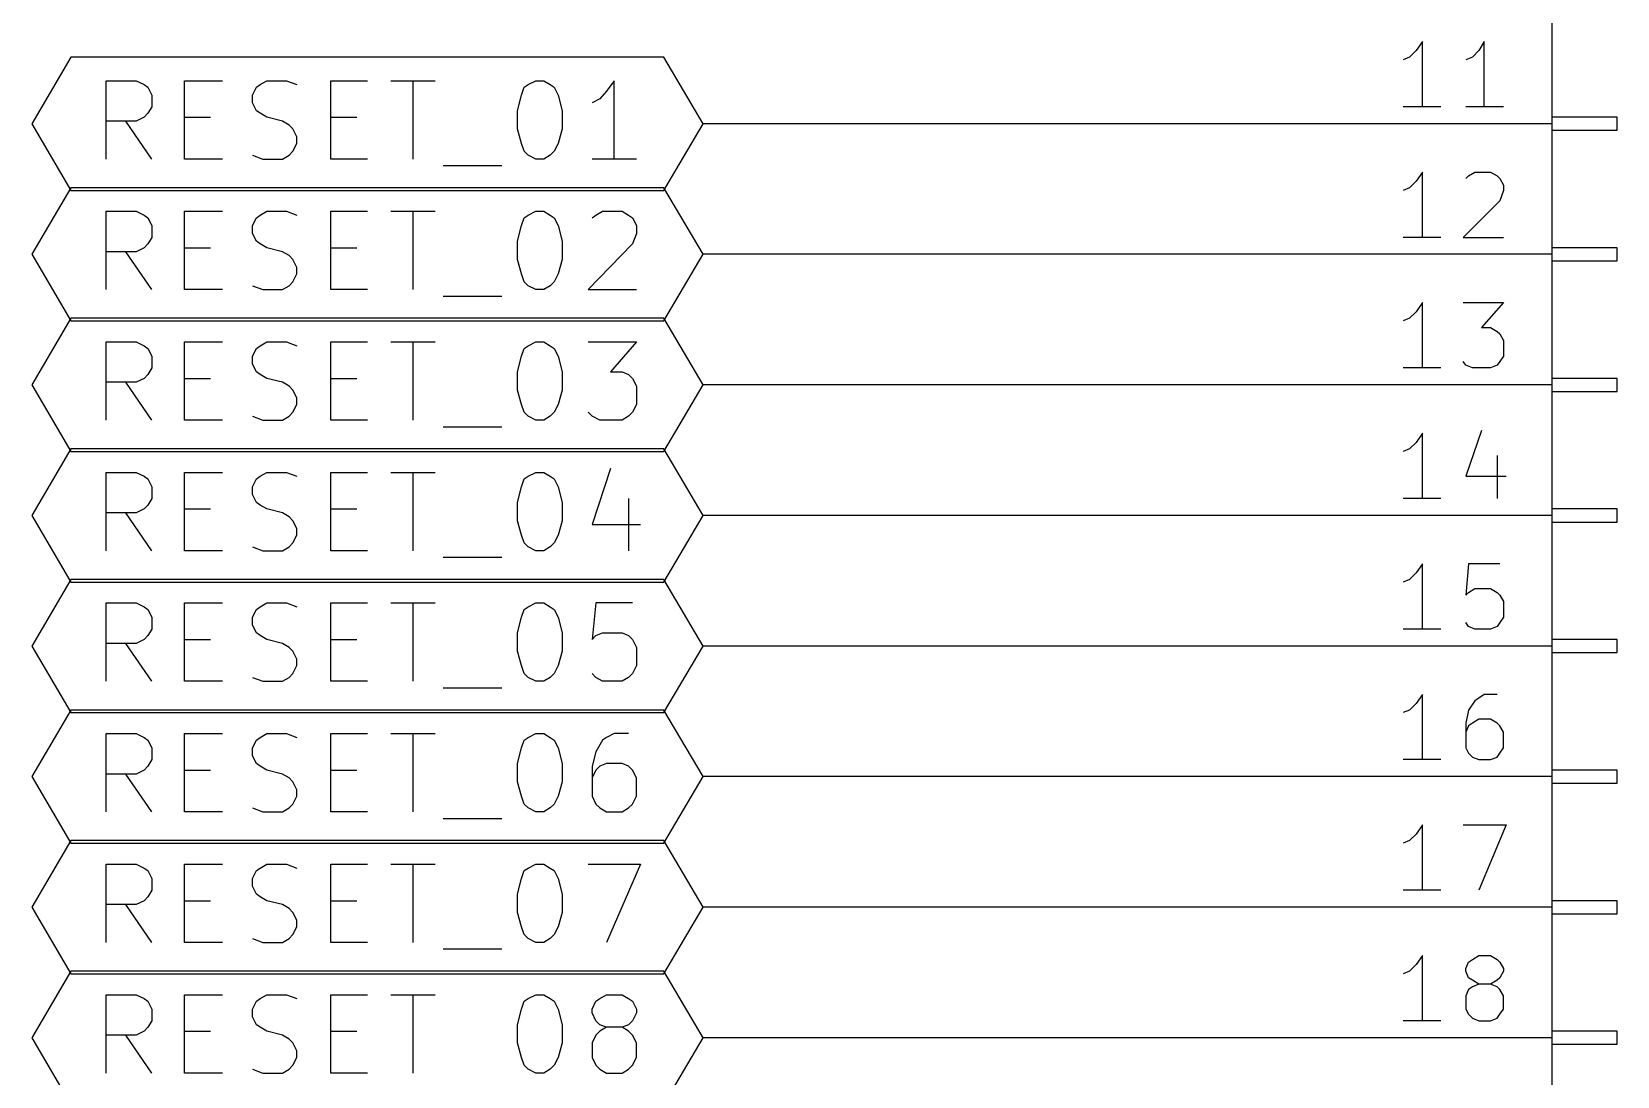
# Model space of a CAD drawing. Extents: x 10 to 287, y -200 to -10.
# Drawn here: x 129.18 to 160.02, y -82.03 to -61.71 of the extents above; entities that cross this region are included whole.
import ezdxf

# ---------------------------------------------------------------- set-up
doc = ezdxf.new("R2010")
doc.units = 0
doc.header["$MEASUREMENT"] = 0
for name, color, linetype in [('GREEN2', 3, 'CONTINUOUS'), ('LYELLOW', 51, 'CONTINUOUS'), ('RED2', 1, 'CONTINUOUS')]:
    doc.layers.add(name, color=color, linetype=linetype)

msp = doc.modelspace()

# ---------------------------------------------------------------- linework, layer by layer
at = {"layer": 'GREEN2', "linetype": 'CONTINUOUS'}
for p, q in [((154.94, -63.5), (142.24, -63.5)), ((154.94, -66.04), (142.24, -66.04)), ((154.94, -68.58), (142.24, -68.58)), ((154.94, -71.12), (142.24, -71.12)), ((154.94, -73.66), (142.24, -73.66)), ((154.94, -76.2), (142.24, -76.2)), ((154.94, -78.74), (142.24, -78.74)), ((154.94, -81.28), (142.24, -81.28))]:
    msp.add_line(p, q, dxfattribs=at)
at = {"layer": 'LYELLOW', "linetype": 'CONTINUOUS'}
msp.add_line((158.75, -36.83), (158.75, -100.33), dxfattribs=at)
at = {"layer": 'RED2', "linetype": 'CONTINUOUS'}
for p, q in [((158.75, -36.83), (158.75, -100.33)), ((156.235, -61.8998), (156.108, -62.0776)), ((156.235, -63.1698), (156.235, -61.8998)), ((157.429, -61.8998), (157.328, -62.0776)), ((157.429, -63.1698), (157.429, -61.8998)), ((129.946, -62.2046), (129.184, -63.5)), ((141.478, -62.2046), (129.946, -62.2046)), ((142.24, -63.5), (141.478, -62.2046)), ((155.981, -62.2046), (155.854, -62.2554)), ((156.108, -62.0776), (155.981, -62.2046)), ((157.201, -62.2046), (157.074, -62.2554)), ((157.328, -62.0776), (157.201, -62.2046)), ((130.632, -64.1858), (130.632, -62.6618)), ((130.632, -62.6618), (131.216, -62.6618)), ((131.216, -62.6618), (131.369, -62.738)), ((131.369, -62.738), (131.445, -62.7888)), ((131.445, -62.7888), (131.521, -62.9412)), ((132.156, -64.1858), (132.156, -62.6618)), ((132.156, -62.6618), (132.893, -62.6618)), ((133.477, -62.9412), (133.553, -62.7888)), ((133.553, -62.7888), (133.629, -62.738)), ((133.629, -62.738), (133.756, -62.6618)), ((133.756, -62.6618), (134.137, -62.6618)), ((134.137, -62.6618), (134.341, -62.738)), ((135.001, -64.1858), (135.001, -62.6618)), ((135.001, -62.6618), (135.712, -62.6618)), ((136.169, -62.6618), (137.033, -62.6618)), ((136.601, -64.1858), (136.601, -62.6618)), ((138.709, -62.9412), (138.76, -62.7888)), ((138.76, -62.7888), (138.836, -62.738)), ((138.836, -62.738), (138.989, -62.6618)), ((138.989, -62.6618), (139.141, -62.6618)), ((139.141, -62.6618), (139.268, -62.738)), ((139.268, -62.738), (139.344, -62.7888)), ((139.344, -62.7888), (139.421, -62.9412)), ((140.36, -62.865), (140.233, -63.0174)), ((140.513, -62.6618), (140.36, -62.865)), ((140.513, -64.1858), (140.513, -62.6618)), ((131.521, -63.1698), (131.445, -63.2968)), ((131.521, -62.9412), (131.521, -63.1698)), ((133.477, -63.0936), (133.477, -62.9412)), ((133.553, -63.246), (133.477, -63.0936)), ((138.633, -63.246), (138.709, -62.9412)), ((139.421, -62.9412), (139.497, -63.246)), ((140.233, -63.0174), (140.081, -63.0936)), ((156.591, -63.1698), (155.854, -63.1698)), ((157.81, -63.1698), (157.074, -63.1698)), ((129.184, -63.5), (129.946, -64.7954)), ((131.216, -63.4492), (130.632, -63.4492)), ((131.521, -64.1858), (131.013, -63.4492)), ((131.369, -63.373), (131.216, -63.4492)), ((131.445, -63.2968), (131.369, -63.373)), ((132.156, -63.373), (132.664, -63.373)), ((133.629, -63.2968), (133.553, -63.246)), ((133.756, -63.373), (133.629, -63.2968)), ((134.061, -63.4492), (133.756, -63.373)), ((134.188, -63.5254), (134.061, -63.4492)), ((135.001, -63.373), (135.509, -63.373)), ((138.633, -63.6016), (138.633, -63.246)), ((139.497, -63.246), (139.497, -63.6016)), ((141.478, -64.7954), (142.24, -63.5)), ((158.75, -63.5), (154.94, -63.5)), ((158.75, -63.373), (158.75, -63.627)), ((160.02, -63.373), (158.75, -63.373)), ((160.02, -63.627), (160.02, -63.373)), ((134.264, -63.6016), (134.188, -63.5254)), ((134.341, -63.754), (134.264, -63.6016)), ((134.341, -63.881), (134.341, -63.754)), ((138.709, -63.881), (138.633, -63.6016)), ((139.497, -63.6016), (139.421, -63.881)), ((158.75, -63.627), (160.02, -63.627)), ((133.477, -64.1096), (133.68, -64.1858)), ((134.061, -64.1858), (134.188, -64.1096)), ((134.188, -64.1096), (134.264, -64.0334)), ((134.264, -64.0334), (134.341, -63.881)), ((138.76, -64.0334), (138.709, -63.881)), ((138.836, -64.1096), (138.76, -64.0334)), ((138.989, -64.1858), (138.836, -64.1096)), ((139.268, -64.1096), (139.141, -64.1858)), ((139.344, -64.0334), (139.268, -64.1096)), ((139.421, -63.881), (139.344, -64.0334)), ((132.893, -64.1858), (132.156, -64.1858)), ((133.68, -64.1858), (134.061, -64.1858)), ((135.712, -64.1858), (135.001, -64.1858)), ((137.185, -64.3128), (138.328, -64.3128)), ((139.141, -64.1858), (138.989, -64.1858)), ((140.945, -64.1858), (140.081, -64.1858)), ((156.235, -64.4398), (156.108, -64.6176)), ((156.235, -65.7098), (156.235, -64.4398)), ((157.124, -64.516), (157.251, -64.4398)), ((157.251, -64.4398), (157.556, -64.4398)), ((157.556, -64.4398), (157.683, -64.516)), ((129.946, -64.7446), (129.184, -66.04)), ((141.478, -64.7446), (129.946, -64.7446)), ((142.24, -66.04), (141.478, -64.7446)), ((155.981, -64.7446), (155.854, -64.7954)), ((156.108, -64.6176), (155.981, -64.7446)), ((157.074, -64.5668), (157.124, -64.516)), ((157.683, -64.516), (157.734, -64.5668)), ((157.734, -64.5668), (157.81, -64.6938)), ((157.81, -64.6938), (157.81, -64.7954)), ((129.946, -64.7954), (141.478, -64.7954)), ((157.734, -64.9986), (157.023, -65.7098)), ((157.81, -64.7954), (157.734, -64.9986)), ((130.632, -66.7258), (130.632, -65.2018)), ((130.632, -65.2018), (131.216, -65.2018)), ((131.216, -65.2018), (131.369, -65.278)), ((131.369, -65.278), (131.445, -65.3288)), ((131.445, -65.3288), (131.521, -65.4812)), ((132.156, -66.7258), (132.156, -65.2018)), ((132.156, -65.2018), (132.893, -65.2018)), ((133.477, -65.4812), (133.553, -65.3288)), ((133.553, -65.3288), (133.629, -65.278)), ((133.629, -65.278), (133.756, -65.2018)), ((133.756, -65.2018), (134.137, -65.2018)), ((134.137, -65.2018), (134.341, -65.278)), ((135.001, -66.7258), (135.001, -65.2018)), ((135.001, -65.2018), (135.712, -65.2018)), ((136.169, -65.2018), (137.033, -65.2018)), ((136.601, -66.7258), (136.601, -65.2018)), ((138.709, -65.4812), (138.76, -65.3288)), ((138.76, -65.3288), (138.836, -65.278)), ((138.836, -65.278), (138.989, -65.2018)), ((138.989, -65.2018), (139.141, -65.2018)), ((139.141, -65.2018), (139.268, -65.278)), ((139.268, -65.278), (139.344, -65.3288)), ((139.344, -65.3288), (139.421, -65.4812)), ((140.081, -65.3288), (140.157, -65.278)), ((140.157, -65.278), (140.284, -65.2018)), ((140.284, -65.2018), (140.665, -65.2018)), ((140.665, -65.2018), (140.792, -65.278)), ((140.792, -65.278), (140.868, -65.3288)), ((140.868, -65.3288), (140.945, -65.4812)), ((131.521, -65.4812), (131.521, -65.7098)), ((133.477, -65.6336), (133.477, -65.4812)), ((133.553, -65.786), (133.477, -65.6336)), ((138.633, -65.786), (138.709, -65.4812)), ((139.421, -65.4812), (139.497, -65.786)), ((140.945, -65.6336), (140.868, -65.8368)), ((140.945, -65.4812), (140.945, -65.6336)), ((131.369, -65.913), (131.216, -65.9892)), ((131.445, -65.8368), (131.369, -65.913)), ((131.521, -65.7098), (131.445, -65.8368)), ((132.156, -65.913), (132.664, -65.913)), ((133.629, -65.8368), (133.553, -65.786)), ((133.756, -65.913), (133.629, -65.8368)), ((134.061, -65.9892), (133.756, -65.913)), ((135.001, -65.913), (135.509, -65.913)), ((138.633, -66.1416), (138.633, -65.786)), ((139.497, -65.786), (139.497, -66.1416)), ((140.868, -65.8368), (140.005, -66.7258)), ((156.591, -65.7098), (155.854, -65.7098)), ((157.023, -65.7098), (157.81, -65.7098)), ((158.75, -65.913), (158.75, -66.167)), ((160.02, -65.913), (158.75, -65.913)), ((160.02, -66.167), (160.02, -65.913)), ((129.184, -66.04), (129.946, -67.3354)), ((131.216, -65.9892), (130.632, -65.9892)), ((131.521, -66.7258), (131.013, -65.9892)), ((134.188, -66.0654), (134.061, -65.9892)), ((134.264, -66.1416), (134.188, -66.0654)), ((134.341, -66.294), (134.264, -66.1416)), ((134.341, -66.421), (134.341, -66.294)), ((138.709, -66.421), (138.633, -66.1416)), ((139.497, -66.1416), (139.421, -66.421)), ((141.478, -67.3354), (142.24, -66.04)), ((158.75, -66.04), (154.94, -66.04)), ((158.75, -66.167), (160.02, -66.167)), ((134.188, -66.6496), (134.264, -66.5734)), ((134.264, -66.5734), (134.341, -66.421)), ((138.76, -66.5734), (138.709, -66.421)), ((138.836, -66.6496), (138.76, -66.5734)), ((139.344, -66.5734), (139.268, -66.6496)), ((139.421, -66.421), (139.344, -66.5734)), ((132.893, -66.7258), (132.156, -66.7258)), ((133.477, -66.6496), (133.68, -66.7258)), ((133.68, -66.7258), (134.061, -66.7258)), ((134.061, -66.7258), (134.188, -66.6496)), ((135.712, -66.7258), (135.001, -66.7258)), ((137.185, -66.8528), (138.328, -66.8528)), ((138.989, -66.7258), (138.836, -66.6496)), ((139.141, -66.7258), (138.989, -66.7258)), ((139.268, -66.6496), (139.141, -66.7258)), ((140.005, -66.7258), (140.945, -66.7258)), ((156.108, -67.1576), (155.981, -67.2846)), ((156.235, -66.9798), (156.108, -67.1576)), ((156.235, -68.2498), (156.235, -66.9798)), ((157.023, -66.9798), (157.81, -66.9798)), ((157.81, -66.9798), (157.378, -67.4624)), ((129.946, -67.2846), (129.184, -68.58)), ((141.478, -67.2846), (129.946, -67.2846)), ((129.946, -67.3354), (141.478, -67.3354)), ((142.24, -68.58), (141.478, -67.2846)), ((155.981, -67.2846), (155.854, -67.3354)), ((157.378, -67.4624), (157.556, -67.4624)), ((157.556, -67.4624), (157.683, -67.5386)), ((130.632, -69.2658), (130.632, -67.7418)), ((130.632, -67.7418), (131.216, -67.7418)), ((131.216, -67.7418), (131.369, -67.818)), ((131.369, -67.818), (131.445, -67.8688)), ((132.156, -69.2658), (132.156, -67.7418)), ((132.156, -67.7418), (132.893, -67.7418)), ((133.553, -67.8688), (133.629, -67.818)), ((133.629, -67.818), (133.756, -67.7418)), ((133.756, -67.7418), (134.137, -67.7418)), ((134.137, -67.7418), (134.341, -67.818)), ((135.001, -69.2658), (135.001, -67.7418)), ((135.001, -67.7418), (135.712, -67.7418)), ((136.169, -67.7418), (137.033, -67.7418)), ((136.601, -69.2658), (136.601, -67.7418)), ((138.76, -67.8688), (138.836, -67.818)), ((138.836, -67.818), (138.989, -67.7418)), ((138.989, -67.7418), (139.141, -67.7418)), ((139.141, -67.7418), (139.268, -67.818)), ((139.268, -67.818), (139.344, -67.8688)), ((140.005, -67.7418), (140.945, -67.7418)), ((140.945, -67.7418), (140.437, -68.326)), ((157.683, -67.5386), (157.734, -67.5894)), ((157.734, -67.5894), (157.81, -67.7164)), ((157.81, -67.7164), (157.81, -68.0212)), ((131.445, -67.8688), (131.521, -68.0212)), ((131.521, -68.0212), (131.521, -68.2498)), ((133.477, -68.0212), (133.553, -67.8688)), ((133.477, -68.1736), (133.477, -68.0212)), ((138.633, -68.326), (138.709, -68.0212)), ((138.709, -68.0212), (138.76, -67.8688)), ((139.344, -67.8688), (139.421, -68.0212)), ((139.421, -68.0212), (139.497, -68.326)), ((157.074, -68.199), (157.023, -68.1228)), ((157.734, -68.1228), (157.683, -68.199)), ((157.81, -68.0212), (157.734, -68.1228)), ((131.369, -68.453), (131.216, -68.5292)), ((131.445, -68.3768), (131.369, -68.453)), ((131.521, -68.2498), (131.445, -68.3768)), ((132.156, -68.453), (132.664, -68.453)), ((133.553, -68.326), (133.477, -68.1736)), ((133.629, -68.3768), (133.553, -68.326)), ((133.756, -68.453), (133.629, -68.3768)), ((134.061, -68.5292), (133.756, -68.453)), ((135.001, -68.453), (135.509, -68.453)), ((138.633, -68.6816), (138.633, -68.326)), ((139.497, -68.326), (139.497, -68.6816)), ((140.437, -68.326), (140.665, -68.326)), ((140.665, -68.326), (140.792, -68.3768)), ((140.792, -68.3768), (140.868, -68.453)), ((140.868, -68.453), (140.945, -68.6054)), ((156.591, -68.2498), (155.854, -68.2498)), ((157.201, -68.2498), (157.074, -68.199)), ((157.556, -68.2498), (157.201, -68.2498)), ((157.683, -68.199), (157.556, -68.2498)), ((158.75, -68.453), (158.75, -68.707)), ((160.02, -68.453), (158.75, -68.453)), ((160.02, -68.707), (160.02, -68.453)), ((129.184, -68.58), (129.946, -69.8754)), ((131.216, -68.5292), (130.632, -68.5292)), ((131.521, -69.2658), (131.013, -68.5292)), ((134.188, -68.6054), (134.061, -68.5292)), ((134.264, -68.6816), (134.188, -68.6054)), ((134.341, -68.834), (134.264, -68.6816)), ((138.709, -68.961), (138.633, -68.6816)), ((139.497, -68.6816), (139.421, -68.961)), ((140.945, -68.6054), (140.945, -68.961)), ((141.478, -69.8754), (142.24, -68.58)), ((158.75, -68.58), (154.94, -68.58)), ((158.75, -68.707), (160.02, -68.707)), ((134.264, -69.1134), (134.341, -68.961)), ((134.341, -68.961), (134.341, -68.834)), ((138.76, -69.1134), (138.709, -68.961)), ((139.421, -68.961), (139.344, -69.1134)), ((140.945, -68.961), (140.868, -69.1134)), ((132.893, -69.2658), (132.156, -69.2658)), ((133.477, -69.1896), (133.68, -69.2658)), ((133.68, -69.2658), (134.061, -69.2658)), ((134.061, -69.2658), (134.188, -69.1896)), ((134.188, -69.1896), (134.264, -69.1134)), ((135.712, -69.2658), (135.001, -69.2658)), ((138.836, -69.1896), (138.76, -69.1134)), ((138.989, -69.2658), (138.836, -69.1896)), ((139.141, -69.2658), (138.989, -69.2658)), ((139.268, -69.1896), (139.141, -69.2658)), ((139.344, -69.1134), (139.268, -69.1896)), ((140.081, -69.1896), (140.005, -69.1134)), ((140.233, -69.2658), (140.081, -69.1896)), ((140.665, -69.2658), (140.233, -69.2658)), ((140.792, -69.1896), (140.665, -69.2658)), ((140.868, -69.1134), (140.792, -69.1896)), ((137.185, -69.3928), (138.328, -69.3928)), ((156.235, -69.5198), (156.108, -69.6976)), ((156.235, -70.7898), (156.235, -69.5198)), ((157.378, -69.469), (157.074, -70.358)), ((129.946, -69.8246), (129.184, -71.12)), ((141.478, -69.8246), (129.946, -69.8246)), ((129.946, -69.8754), (141.478, -69.8754)), ((142.24, -71.12), (141.478, -69.8246)), ((155.981, -69.8246), (155.854, -69.8754)), ((156.108, -69.6976), (155.981, -69.8246)), ((157.683, -69.9516), (157.683, -70.7898)), ((130.632, -71.8058), (130.632, -70.2818)), ((130.632, -70.2818), (131.216, -70.2818)), ((131.216, -70.2818), (131.369, -70.358)), ((132.156, -71.8058), (132.156, -70.2818)), ((132.156, -70.2818), (132.893, -70.2818)), ((133.629, -70.358), (133.756, -70.2818)), ((133.756, -70.2818), (134.137, -70.2818)), ((134.137, -70.2818), (134.341, -70.358)), ((135.001, -71.8058), (135.001, -70.2818)), ((135.001, -70.2818), (135.712, -70.2818)), ((136.169, -70.2818), (137.033, -70.2818)), ((136.601, -71.8058), (136.601, -70.2818)), ((138.836, -70.358), (138.989, -70.2818)), ((138.989, -70.2818), (139.141, -70.2818)), ((139.141, -70.2818), (139.268, -70.358)), ((140.437, -70.2056), (140.081, -71.2978)), ((131.369, -70.358), (131.445, -70.4088)), ((131.445, -70.4088), (131.521, -70.5612)), ((131.521, -70.5612), (131.521, -70.7898)), ((133.477, -70.5612), (133.553, -70.4088)), ((133.477, -70.7136), (133.477, -70.5612)), ((133.553, -70.4088), (133.629, -70.358)), ((138.633, -70.866), (138.709, -70.5612)), ((138.709, -70.5612), (138.76, -70.4088)), ((138.76, -70.4088), (138.836, -70.358)), ((139.268, -70.358), (139.344, -70.4088)), ((139.344, -70.4088), (139.421, -70.5612)), ((139.421, -70.5612), (139.497, -70.866)), ((157.074, -70.358), (157.861, -70.358)), ((131.445, -70.9168), (131.369, -70.993)), ((131.521, -70.7898), (131.445, -70.9168)), ((133.553, -70.866), (133.477, -70.7136)), ((133.629, -70.9168), (133.553, -70.866)), ((133.756, -70.993), (133.629, -70.9168)), ((138.633, -71.2216), (138.633, -70.866)), ((139.497, -70.866), (139.497, -71.2216)), ((140.792, -70.7898), (140.792, -71.8058)), ((156.591, -70.7898), (155.854, -70.7898)), ((129.184, -71.12), (129.946, -72.4154)), ((131.216, -71.0692), (130.632, -71.0692)), ((131.521, -71.8058), (131.013, -71.0692)), ((131.369, -70.993), (131.216, -71.0692)), ((132.156, -70.993), (132.664, -70.993)), ((134.061, -71.0692), (133.756, -70.993)), ((134.188, -71.1454), (134.061, -71.0692)), ((134.264, -71.2216), (134.188, -71.1454)), ((134.341, -71.374), (134.264, -71.2216)), ((135.001, -70.993), (135.509, -70.993)), ((138.709, -71.501), (138.633, -71.2216)), ((139.497, -71.2216), (139.421, -71.501)), ((141.478, -72.4154), (142.24, -71.12)), ((158.75, -71.12), (154.94, -71.12)), ((158.75, -70.993), (158.75, -71.247)), ((160.02, -70.993), (158.75, -70.993)), ((160.02, -71.247), (160.02, -70.993)), ((134.264, -71.6534), (134.341, -71.501)), ((134.341, -71.501), (134.341, -71.374)), ((138.76, -71.6534), (138.709, -71.501)), ((139.421, -71.501), (139.344, -71.6534)), ((140.081, -71.2978), (141.021, -71.2978)), ((158.75, -71.247), (160.02, -71.247)), ((132.893, -71.8058), (132.156, -71.8058)), ((133.477, -71.7296), (133.68, -71.8058)), ((133.68, -71.8058), (134.061, -71.8058)), ((134.061, -71.8058), (134.188, -71.7296)), ((134.188, -71.7296), (134.264, -71.6534)), ((135.712, -71.8058), (135.001, -71.8058)), ((138.836, -71.7296), (138.76, -71.6534)), ((138.989, -71.8058), (138.836, -71.7296)), ((139.141, -71.8058), (138.989, -71.8058)), ((139.268, -71.7296), (139.141, -71.8058)), ((139.344, -71.6534), (139.268, -71.7296)), ((137.185, -71.9328), (138.328, -71.9328)), ((156.235, -72.0598), (156.108, -72.2376)), ((156.235, -73.3298), (156.235, -72.0598)), ((157.124, -72.0598), (157.074, -72.6694)), ((157.734, -72.0598), (157.124, -72.0598)), ((129.946, -72.3646), (129.184, -73.66)), ((141.478, -72.3646), (129.946, -72.3646)), ((129.946, -72.4154), (141.478, -72.4154)), ((142.24, -73.66), (141.478, -72.3646)), ((155.981, -72.3646), (155.854, -72.4154)), ((156.108, -72.2376), (155.981, -72.3646)), ((157.074, -72.6694), (157.124, -72.6186)), ((157.124, -72.6186), (157.251, -72.5424)), ((157.251, -72.5424), (157.556, -72.5424)), ((157.556, -72.5424), (157.683, -72.6186)), ((157.683, -72.6186), (157.734, -72.6694)), ((157.734, -72.6694), (157.81, -72.7964)), ((130.632, -74.3458), (130.632, -72.8218)), ((130.632, -72.8218), (131.216, -72.8218)), ((131.216, -72.8218), (131.369, -72.898)), ((131.369, -72.898), (131.445, -72.9488)), ((131.445, -72.9488), (131.521, -73.1012)), ((132.156, -74.3458), (132.156, -72.8218)), ((132.156, -72.8218), (132.893, -72.8218)), ((133.477, -73.1012), (133.553, -72.9488)), ((133.553, -72.9488), (133.629, -72.898)), ((133.629, -72.898), (133.756, -72.8218)), ((133.756, -72.8218), (134.137, -72.8218)), ((134.137, -72.8218), (134.341, -72.898)), ((135.001, -74.3458), (135.001, -72.8218)), ((135.001, -72.8218), (135.712, -72.8218)), ((136.169, -72.8218), (137.033, -72.8218)), ((136.601, -74.3458), (136.601, -72.8218)), ((138.709, -73.1012), (138.76, -72.9488)), ((138.76, -72.9488), (138.836, -72.898)), ((138.836, -72.898), (138.989, -72.8218)), ((138.989, -72.8218), (139.141, -72.8218)), ((139.141, -72.8218), (139.268, -72.898)), ((139.268, -72.898), (139.344, -72.9488)), ((139.344, -72.9488), (139.421, -73.1012)), ((140.157, -72.8218), (140.081, -73.533)), ((140.868, -72.8218), (140.157, -72.8218)), ((157.81, -72.7964), (157.81, -73.1012)), ((131.521, -73.3298), (131.445, -73.4568)), ((131.521, -73.1012), (131.521, -73.3298)), ((133.477, -73.2536), (133.477, -73.1012)), ((133.553, -73.406), (133.477, -73.2536)), ((138.633, -73.406), (138.709, -73.1012)), ((139.421, -73.1012), (139.497, -73.406)), ((156.591, -73.3298), (155.854, -73.3298)), ((157.124, -73.279), (157.074, -73.2028)), ((157.251, -73.3298), (157.124, -73.279)), ((157.556, -73.3298), (157.251, -73.3298)), ((157.683, -73.279), (157.556, -73.3298)), ((157.734, -73.2028), (157.683, -73.279)), ((157.81, -73.1012), (157.734, -73.2028)), ((129.184, -73.66), (129.946, -74.9554)), ((131.216, -73.6092), (130.632, -73.6092)), ((131.521, -74.3458), (131.013, -73.6092)), ((131.369, -73.533), (131.216, -73.6092)), ((131.445, -73.4568), (131.369, -73.533)), ((132.156, -73.533), (132.664, -73.533)), ((133.629, -73.4568), (133.553, -73.406)), ((133.756, -73.533), (133.629, -73.4568)), ((134.061, -73.6092), (133.756, -73.533)), ((134.188, -73.6854), (134.061, -73.6092)), ((134.264, -73.7616), (134.188, -73.6854)), ((135.001, -73.533), (135.509, -73.533)), ((138.633, -73.7616), (138.633, -73.406)), ((139.497, -73.406), (139.497, -73.7616)), ((140.081, -73.533), (140.157, -73.4568)), ((140.157, -73.4568), (140.284, -73.406)), ((140.284, -73.406), (140.665, -73.406)), ((140.665, -73.406), (140.792, -73.4568)), ((140.792, -73.4568), (140.868, -73.533)), ((140.868, -73.533), (140.945, -73.6854)), ((140.945, -73.6854), (140.945, -74.041)), ((141.478, -74.9554), (142.24, -73.66)), ((158.75, -73.66), (154.94, -73.66)), ((158.75, -73.533), (158.75, -73.787)), ((160.02, -73.533), (158.75, -73.533)), ((160.02, -73.787), (160.02, -73.533)), ((134.341, -73.914), (134.264, -73.7616)), ((134.341, -74.041), (134.341, -73.914)), ((138.709, -74.041), (138.633, -73.7616)), ((139.497, -73.7616), (139.421, -74.041)), ((158.75, -73.787), (160.02, -73.787)), ((133.477, -74.2696), (133.68, -74.3458)), ((134.061, -74.3458), (134.188, -74.2696)), ((134.188, -74.2696), (134.264, -74.1934)), ((134.264, -74.1934), (134.341, -74.041)), ((138.76, -74.1934), (138.709, -74.041)), ((138.836, -74.2696), (138.76, -74.1934)), ((138.989, -74.3458), (138.836, -74.2696)), ((139.268, -74.2696), (139.141, -74.3458)), ((139.344, -74.1934), (139.268, -74.2696)), ((139.421, -74.041), (139.344, -74.1934)), ((140.157, -74.2696), (140.081, -74.1934)), ((140.284, -74.3458), (140.157, -74.2696)), ((140.792, -74.2696), (140.665, -74.3458)), ((140.868, -74.1934), (140.792, -74.2696)), ((140.945, -74.041), (140.868, -74.1934)), ((132.893, -74.3458), (132.156, -74.3458)), ((133.68, -74.3458), (134.061, -74.3458)), ((135.712, -74.3458), (135.001, -74.3458)), ((137.185, -74.4728), (138.328, -74.4728)), ((139.141, -74.3458), (138.989, -74.3458)), ((140.665, -74.3458), (140.284, -74.3458)), ((156.235, -74.5998), (156.108, -74.7776)), ((156.235, -75.8698), (156.235, -74.5998)), ((157.429, -74.5998), (157.328, -74.676)), ((157.683, -74.5998), (157.429, -74.5998)), ((129.946, -74.9046), (129.184, -76.2)), ((141.478, -74.9046), (129.946, -74.9046)), ((142.24, -76.2), (141.478, -74.9046)), ((155.981, -74.9046), (155.854, -74.9554)), ((156.108, -74.7776), (155.981, -74.9046)), ((157.124, -74.9046), (157.074, -75.1586)), ((157.251, -74.7268), (157.124, -74.9046)), ((157.328, -74.676), (157.251, -74.7268)), ((129.946, -74.9554), (141.478, -74.9554)), ((157.074, -75.1586), (157.074, -75.6412)), ((157.124, -75.2094), (157.074, -75.3364)), ((157.201, -75.1586), (157.124, -75.2094)), ((157.328, -75.0824), (157.201, -75.1586)), ((157.556, -75.0824), (157.328, -75.0824)), ((157.683, -75.1586), (157.556, -75.0824)), ((157.734, -75.2094), (157.683, -75.1586)), ((157.81, -75.3364), (157.734, -75.2094)), ((130.632, -76.8858), (130.632, -75.3618)), ((130.632, -75.3618), (131.216, -75.3618)), ((131.216, -75.3618), (131.369, -75.438)), ((131.369, -75.438), (131.445, -75.4888)), ((131.445, -75.4888), (131.521, -75.6412)), ((132.156, -76.8858), (132.156, -75.3618)), ((132.156, -75.3618), (132.893, -75.3618)), ((133.477, -75.6412), (133.553, -75.4888)), ((133.553, -75.4888), (133.629, -75.438)), ((133.629, -75.438), (133.756, -75.3618)), ((133.756, -75.3618), (134.137, -75.3618)), ((134.137, -75.3618), (134.341, -75.438)), ((135.001, -76.8858), (135.001, -75.3618)), ((135.001, -75.3618), (135.712, -75.3618)), ((136.169, -75.3618), (137.033, -75.3618)), ((136.601, -76.8858), (136.601, -75.3618)), ((138.709, -75.6412), (138.76, -75.4888)), ((138.76, -75.4888), (138.836, -75.438)), ((138.836, -75.438), (138.989, -75.3618)), ((138.989, -75.3618), (139.141, -75.3618)), ((139.141, -75.3618), (139.268, -75.438)), ((139.268, -75.438), (139.344, -75.4888)), ((139.344, -75.4888), (139.421, -75.6412)), ((140.284, -75.4888), (140.157, -75.7174)), ((140.36, -75.438), (140.284, -75.4888)), ((140.513, -75.3618), (140.36, -75.438)), ((140.792, -75.3618), (140.513, -75.3618)), ((157.81, -75.6412), (157.81, -75.3364)), ((131.521, -75.6412), (131.521, -75.8698)), ((133.477, -75.7936), (133.477, -75.6412)), ((133.553, -75.946), (133.477, -75.7936)), ((138.633, -75.946), (138.709, -75.6412)), ((139.421, -75.6412), (139.497, -75.946)), ((140.157, -75.7174), (140.081, -75.9968)), ((157.074, -75.6412), (157.124, -75.7428)), ((157.124, -75.7428), (157.201, -75.819)), ((157.201, -75.819), (157.328, -75.8698)), ((157.556, -75.8698), (157.683, -75.819)), ((157.683, -75.819), (157.734, -75.7428)), ((157.734, -75.7428), (157.81, -75.6412)), ((131.216, -76.1492), (130.632, -76.1492)), ((131.521, -76.8858), (131.013, -76.1492)), ((131.369, -76.073), (131.216, -76.1492)), ((131.445, -75.9968), (131.369, -76.073)), ((131.521, -75.8698), (131.445, -75.9968)), ((132.156, -76.073), (132.664, -76.073)), ((133.629, -75.9968), (133.553, -75.946)), ((133.756, -76.073), (133.629, -75.9968)), ((134.061, -76.1492), (133.756, -76.073)), ((134.188, -76.2254), (134.061, -76.1492)), ((135.001, -76.073), (135.509, -76.073)), ((138.633, -76.3016), (138.633, -75.946)), ((139.497, -75.946), (139.497, -76.3016)), ((140.081, -75.9968), (140.081, -76.581)), ((140.157, -76.073), (140.081, -76.2254)), ((140.233, -75.9968), (140.157, -76.073)), ((140.36, -75.946), (140.233, -75.9968)), ((140.665, -75.946), (140.36, -75.946)), ((140.792, -75.9968), (140.665, -75.946)), ((140.868, -76.073), (140.792, -75.9968)), ((140.945, -76.2254), (140.868, -76.073)), ((156.591, -75.8698), (155.854, -75.8698)), ((157.328, -75.8698), (157.556, -75.8698)), ((158.75, -76.073), (158.75, -76.327)), ((160.02, -76.073), (158.75, -76.073)), ((160.02, -76.327), (160.02, -76.073)), ((129.184, -76.2), (129.946, -77.4954)), ((134.264, -76.3016), (134.188, -76.2254)), ((134.341, -76.454), (134.264, -76.3016)), ((134.341, -76.581), (134.341, -76.454)), ((138.709, -76.581), (138.633, -76.3016)), ((139.497, -76.3016), (139.421, -76.581)), ((140.945, -76.581), (140.945, -76.2254)), ((141.478, -77.4954), (142.24, -76.2)), ((158.75, -76.2), (154.94, -76.2)), ((158.75, -76.327), (160.02, -76.327)), ((134.188, -76.8096), (134.264, -76.7334)), ((134.264, -76.7334), (134.341, -76.581)), ((138.76, -76.7334), (138.709, -76.581)), ((138.836, -76.8096), (138.76, -76.7334)), ((139.344, -76.7334), (139.268, -76.8096)), ((139.421, -76.581), (139.344, -76.7334)), ((140.081, -76.581), (140.157, -76.7334)), ((140.157, -76.7334), (140.233, -76.8096)), ((140.792, -76.8096), (140.868, -76.7334)), ((140.868, -76.7334), (140.945, -76.581)), ((132.893, -76.8858), (132.156, -76.8858)), ((133.477, -76.8096), (133.68, -76.8858)), ((133.68, -76.8858), (134.061, -76.8858)), ((134.061, -76.8858), (134.188, -76.8096)), ((135.712, -76.8858), (135.001, -76.8858)), ((137.185, -77.0128), (138.328, -77.0128)), ((138.989, -76.8858), (138.836, -76.8096)), ((139.141, -76.8858), (138.989, -76.8858)), ((139.268, -76.8096), (139.141, -76.8858)), ((140.233, -76.8096), (140.36, -76.8858)), ((140.36, -76.8858), (140.665, -76.8858)), ((140.665, -76.8858), (140.792, -76.8096)), ((156.108, -77.3176), (155.981, -77.4446)), ((156.235, -77.1398), (156.108, -77.3176)), ((156.235, -78.4098), (156.235, -77.1398)), ((157.023, -77.1398), (157.861, -77.1398)), ((157.861, -77.1398), (157.328, -78.4098)), ((129.946, -77.4446), (129.184, -78.74)), ((141.478, -77.4446), (129.946, -77.4446)), ((129.946, -77.4954), (141.478, -77.4954)), ((142.24, -78.74), (141.478, -77.4446)), ((155.981, -77.4446), (155.854, -77.4954)), ((130.632, -79.4258), (130.632, -77.9018)), ((130.632, -77.9018), (131.216, -77.9018)), ((131.216, -77.9018), (131.369, -77.978)), ((131.369, -77.978), (131.445, -78.0288)), ((132.156, -79.4258), (132.156, -77.9018)), ((132.156, -77.9018), (132.893, -77.9018)), ((133.553, -78.0288), (133.629, -77.978)), ((133.629, -77.978), (133.756, -77.9018)), ((133.756, -77.9018), (134.137, -77.9018)), ((134.137, -77.9018), (134.341, -77.978)), ((135.001, -79.4258), (135.001, -77.9018)), ((135.001, -77.9018), (135.712, -77.9018)), ((136.169, -77.9018), (137.033, -77.9018)), ((136.601, -79.4258), (136.601, -77.9018)), ((138.76, -78.0288), (138.836, -77.978)), ((138.836, -77.978), (138.989, -77.9018)), ((138.989, -77.9018), (139.141, -77.9018)), ((139.141, -77.9018), (139.268, -77.978)), ((139.268, -77.978), (139.344, -78.0288)), ((140.005, -77.9018), (141.021, -77.9018)), ((141.021, -77.9018), (140.36, -79.4258)), ((131.445, -78.0288), (131.521, -78.1812)), ((131.521, -78.1812), (131.521, -78.4098)), ((133.477, -78.1812), (133.553, -78.0288)), ((133.477, -78.3336), (133.477, -78.1812)), ((138.633, -78.486), (138.709, -78.1812)), ((138.709, -78.1812), (138.76, -78.0288)), ((139.344, -78.0288), (139.421, -78.1812)), ((139.421, -78.1812), (139.497, -78.486)), ((131.369, -78.613), (131.216, -78.6892)), ((131.445, -78.5368), (131.369, -78.613)), ((131.521, -78.4098), (131.445, -78.5368)), ((132.156, -78.613), (132.664, -78.613)), ((133.553, -78.486), (133.477, -78.3336)), ((133.629, -78.5368), (133.553, -78.486)), ((133.756, -78.613), (133.629, -78.5368)), ((134.061, -78.6892), (133.756, -78.613)), ((135.001, -78.613), (135.509, -78.613)), ((138.633, -78.8416), (138.633, -78.486)), ((139.497, -78.486), (139.497, -78.8416)), ((156.591, -78.4098), (155.854, -78.4098)), ((158.75, -78.613), (158.75, -78.867)), ((160.02, -78.613), (158.75, -78.613)), ((160.02, -78.867), (160.02, -78.613)), ((129.184, -78.74), (129.946, -80.0354)), ((131.216, -78.6892), (130.632, -78.6892)), ((131.521, -79.4258), (131.013, -78.6892)), ((134.188, -78.7654), (134.061, -78.6892)), ((134.264, -78.8416), (134.188, -78.7654)), ((134.341, -78.994), (134.264, -78.8416)), ((138.709, -79.121), (138.633, -78.8416)), ((139.497, -78.8416), (139.421, -79.121)), ((141.478, -80.0354), (142.24, -78.74)), ((158.75, -78.74), (154.94, -78.74)), ((158.75, -78.867), (160.02, -78.867)), ((134.264, -79.2734), (134.341, -79.121)), ((134.341, -79.121), (134.341, -78.994)), ((138.76, -79.2734), (138.709, -79.121)), ((139.421, -79.121), (139.344, -79.2734)), ((132.893, -79.4258), (132.156, -79.4258)), ((133.477, -79.3496), (133.68, -79.4258)), ((133.68, -79.4258), (134.061, -79.4258)), ((134.061, -79.4258), (134.188, -79.3496)), ((134.188, -79.3496), (134.264, -79.2734)), ((135.712, -79.4258), (135.001, -79.4258)), ((137.185, -79.5528), (138.328, -79.5528)), ((138.836, -79.3496), (138.76, -79.2734)), ((138.989, -79.4258), (138.836, -79.3496)), ((139.141, -79.4258), (138.989, -79.4258)), ((139.268, -79.3496), (139.141, -79.4258)), ((139.344, -79.2734), (139.268, -79.3496)), ((156.108, -79.8576), (155.981, -79.9846)), ((156.235, -79.6798), (156.108, -79.8576)), ((156.235, -80.9498), (156.235, -79.6798)), ((157.074, -79.9338), (157.124, -79.8068)), ((157.124, -79.8068), (157.201, -79.756)), ((157.201, -79.756), (157.328, -79.6798)), ((157.328, -79.6798), (157.556, -79.6798)), ((157.556, -79.6798), (157.683, -79.756)), ((157.683, -79.756), (157.734, -79.8068)), ((157.734, -79.8068), (157.81, -79.9338)), ((129.946, -79.9846), (129.184, -81.28)), ((141.478, -79.9846), (129.946, -79.9846)), ((129.946, -80.0354), (141.478, -80.0354)), ((142.24, -81.28), (141.478, -79.9846)), ((155.981, -79.9846), (155.854, -80.0354)), ((157.074, -79.9846), (157.074, -79.9338)), ((157.124, -80.1116), (157.074, -79.9846)), ((157.201, -80.1624), (157.124, -80.1116)), ((157.328, -80.2386), (157.201, -80.1624)), ((157.683, -80.1624), (157.556, -80.2386)), ((157.734, -80.1116), (157.683, -80.1624)), ((157.81, -79.9846), (157.734, -80.1116)), ((157.81, -79.9338), (157.81, -79.9846)), ((130.632, -81.9658), (130.632, -80.4418)), ((130.632, -80.4418), (131.216, -80.4418)), ((131.216, -80.4418), (131.369, -80.518)), ((132.156, -81.9658), (132.156, -80.4418)), ((132.156, -80.4418), (132.893, -80.4418)), ((133.629, -80.518), (133.756, -80.4418)), ((133.756, -80.4418), (134.137, -80.4418)), ((134.137, -80.4418), (134.341, -80.518)), ((135.001, -81.9658), (135.001, -80.4418)), ((135.001, -80.4418), (135.712, -80.4418)), ((136.169, -80.4418), (137.033, -80.4418)), ((136.601, -81.9658), (136.601, -80.4418)), ((138.836, -80.518), (138.989, -80.4418)), ((138.989, -80.4418), (139.141, -80.4418)), ((139.141, -80.4418), (139.268, -80.518)), ((140.233, -80.518), (140.36, -80.4418)), ((140.36, -80.4418), (140.665, -80.4418)), ((140.665, -80.4418), (140.792, -80.518)), ((157.124, -80.3402), (157.074, -80.4672)), ((157.074, -80.4672), (157.074, -80.7212)), ((157.201, -80.2894), (157.124, -80.3402)), ((157.328, -80.2386), (157.201, -80.2894)), ((157.556, -80.2386), (157.328, -80.2386)), ((157.683, -80.2894), (157.556, -80.2386)), ((157.734, -80.3402), (157.683, -80.2894)), ((157.81, -80.4672), (157.734, -80.3402)), ((157.81, -80.7212), (157.81, -80.4672)), ((131.369, -80.518), (131.445, -80.5688)), ((131.445, -80.5688), (131.521, -80.7212)), ((131.521, -80.7212), (131.521, -80.9498)), ((133.477, -80.7212), (133.553, -80.5688)), ((133.477, -80.8736), (133.477, -80.7212)), ((133.553, -80.5688), (133.629, -80.518)), ((138.633, -81.026), (138.709, -80.7212)), ((138.709, -80.7212), (138.76, -80.5688)), ((138.76, -80.5688), (138.836, -80.518)), ((139.268, -80.518), (139.344, -80.5688)), ((139.344, -80.5688), (139.421, -80.7212)), ((139.421, -80.7212), (139.497, -81.026)), ((140.081, -80.7212), (140.157, -80.5688)), ((140.081, -80.7974), (140.081, -80.7212)), ((140.157, -80.5688), (140.233, -80.518)), ((140.792, -80.518), (140.868, -80.5688)), ((140.868, -80.5688), (140.945, -80.7212)), ((140.945, -80.7212), (140.945, -80.7974)), ((157.074, -80.7212), (157.124, -80.8228)), ((157.734, -80.8228), (157.81, -80.7212)), ((131.445, -81.0768), (131.369, -81.153)), ((131.521, -80.9498), (131.445, -81.0768)), ((133.553, -81.026), (133.477, -80.8736)), ((133.629, -81.0768), (133.553, -81.026)), ((133.756, -81.153), (133.629, -81.0768)), ((138.633, -81.3816), (138.633, -81.026)), ((139.497, -81.026), (139.497, -81.3816)), ((140.157, -80.9498), (140.081, -80.7974)), ((140.233, -81.026), (140.157, -80.9498)), ((140.36, -81.0768), (140.233, -81.026)), ((140.36, -81.0768), (140.233, -81.153)), ((140.665, -81.0768), (140.36, -81.0768)), ((140.792, -81.026), (140.665, -81.0768)), ((140.792, -81.153), (140.665, -81.0768)), ((140.868, -80.9498), (140.792, -81.026)), ((140.945, -80.7974), (140.868, -80.9498)), ((156.591, -80.9498), (155.854, -80.9498)), ((157.124, -80.8228), (157.201, -80.899)), ((157.201, -80.899), (157.328, -80.9498)), ((157.328, -80.9498), (157.556, -80.9498)), ((157.556, -80.9498), (157.683, -80.899)), ((157.683, -80.899), (157.734, -80.8228)), ((129.184, -81.28), (129.946, -82.5754)), ((131.216, -81.2292), (130.632, -81.2292)), ((131.521, -81.9658), (131.013, -81.2292)), ((131.369, -81.153), (131.216, -81.2292)), ((132.156, -81.153), (132.664, -81.153)), ((134.061, -81.2292), (133.756, -81.153)), ((134.188, -81.3054), (134.061, -81.2292)), ((134.264, -81.3816), (134.188, -81.3054)), ((134.341, -81.534), (134.264, -81.3816)), ((135.001, -81.153), (135.509, -81.153)), ((138.709, -81.661), (138.633, -81.3816)), ((139.497, -81.3816), (139.421, -81.661)), ((140.157, -81.2292), (140.081, -81.3816)), ((140.081, -81.3816), (140.081, -81.661)), ((140.233, -81.153), (140.157, -81.2292)), ((140.868, -81.2292), (140.792, -81.153)), ((140.945, -81.3816), (140.868, -81.2292)), ((140.945, -81.661), (140.945, -81.3816)), ((141.478, -82.5754), (142.24, -81.28)), ((158.75, -81.28), (154.94, -81.28)), ((158.75, -81.153), (158.75, -81.407)), ((160.02, -81.153), (158.75, -81.153)), ((158.75, -81.407), (160.02, -81.407)), ((160.02, -81.407), (160.02, -81.153)), ((134.264, -81.8134), (134.341, -81.661)), ((134.341, -81.661), (134.341, -81.534)), ((138.76, -81.8134), (138.709, -81.661)), ((139.421, -81.661), (139.344, -81.8134)), ((140.081, -81.661), (140.157, -81.8134)), ((140.868, -81.8134), (140.945, -81.661)), ((132.893, -81.9658), (132.156, -81.9658)), ((133.477, -81.8896), (133.68, -81.9658)), ((133.68, -81.9658), (134.061, -81.9658)), ((134.061, -81.9658), (134.188, -81.8896)), ((134.188, -81.8896), (134.264, -81.8134)), ((135.712, -81.9658), (135.001, -81.9658)), ((138.836, -81.8896), (138.76, -81.8134)), ((138.989, -81.9658), (138.836, -81.8896)), ((139.141, -81.9658), (138.989, -81.9658)), ((139.268, -81.8896), (139.141, -81.9658)), ((139.344, -81.8134), (139.268, -81.8896)), ((140.157, -81.8134), (140.233, -81.8896)), ((140.233, -81.8896), (140.36, -81.9658)), ((140.36, -81.9658), (140.665, -81.9658)), ((140.665, -81.9658), (140.792, -81.8896)), ((140.792, -81.8896), (140.868, -81.8134))]:
    msp.add_line(p, q, dxfattribs=at)

doc.saveas('drawing.dxf')
